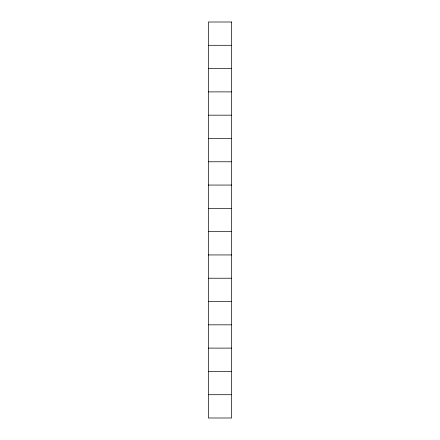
<?xml version="1.0" encoding="UTF-8"?>
<svg xmlns="http://www.w3.org/2000/svg" width="440" height="440" viewBox="0 0 440 440"><rect width="100%" height="100%" fill="white"/><g stroke="black" fill="none" stroke-linecap="round" stroke-linejoin="round"><path stroke-width="0.66" d="M208.351 45.293L231.649 45.293M208.351 68.591L231.649 68.591M208.351 91.883L231.649 91.883M208.351 115.176L231.649 115.176M208.351 138.468L231.649 138.468M208.351 161.766L231.649 161.766M208.351 185.059L231.649 185.059M208.351 208.351L231.649 208.351M208.351 231.649L231.649 231.649M208.351 254.942L231.649 254.942M208.351 278.234L231.649 278.234M208.351 301.532L231.649 301.532M208.351 324.825L231.649 324.825M208.351 348.117L231.649 348.117M208.351 371.41L231.649 371.41M208.351 394.708L231.649 394.708M231.649 22L208.351 22L208.351 418L231.649 418L231.649 22"/></g></svg>
